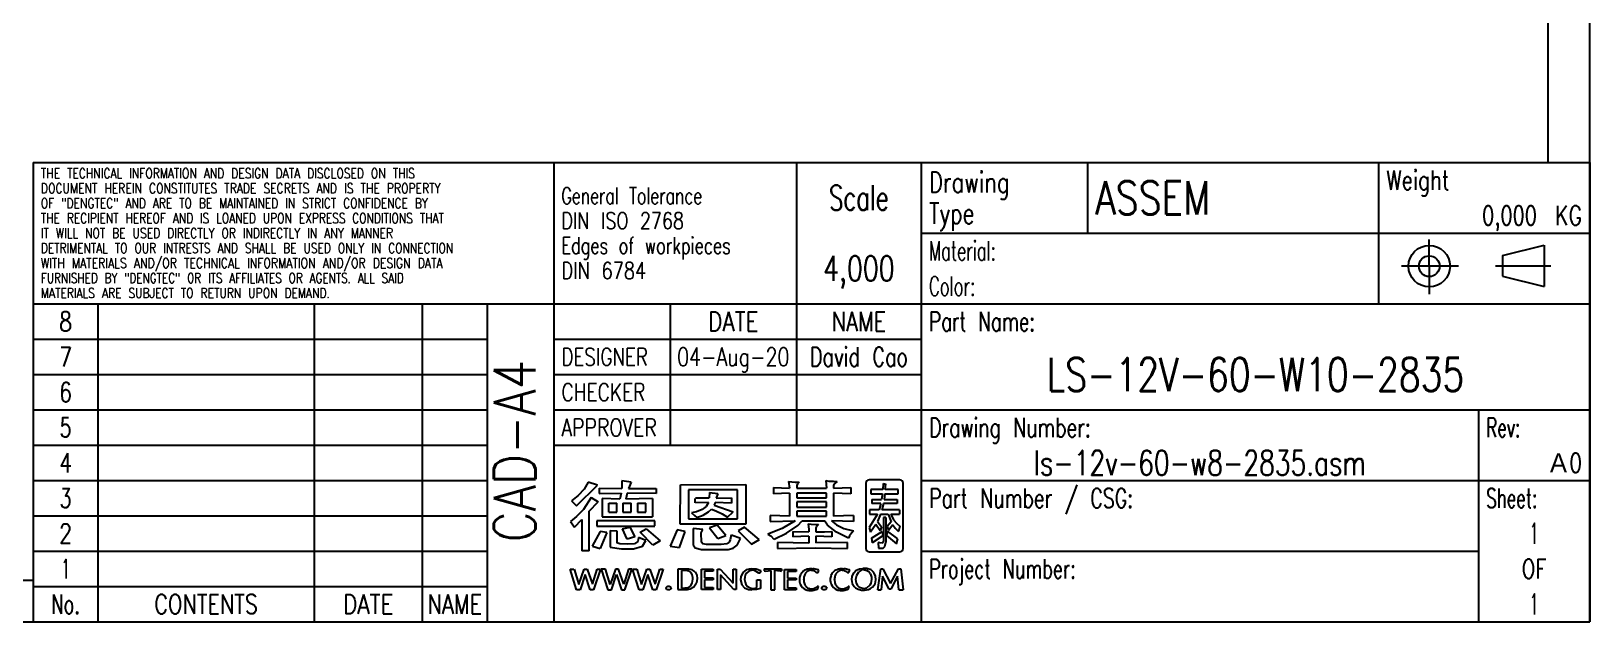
# Model space of a CAD drawing. Extents: x 1.8 to 72.5, y 1.7 to 50.8.
# Drawn here: x 25.64 to 72.5, y 1.75 to 19.51 of the extents above; entities that cross this region are included whole.
import ezdxf
from ezdxf.enums import TextEntityAlignment as Align

# ---------------------------------------------------------------- set-up
doc = ezdxf.new("R2010")
doc.units = 0
doc.header["$LTSCALE"] = 4.08375
doc.layers.add('LS-12V-60-W10-28359', color=7, linetype='CONTINUOUS')
doc.styles.add('TEXTSTYLE_2', font='TXT.TTF')
doc.styles.add('TEXTSTYLE_3', font='TXT.TTF')
doc.styles.add('TEXTSTYLE_4', font='TXT.TTF')
doc.styles.add('TEXTSTYLE_5', font='TXT.TTF')
doc.styles.add('TEXTSTYLE_6', font='TXT.TTF')
doc.styles.add('TEXTSTYLE_8', font='gdt', dxfattribs={"width": 0.55})

# ---------------------------------------------------------------- blocks, each defined once
blk = doc.blocks.new('SYMBOL_283_BL0', base_point=(46.848, 4.358))
at = {"layer": 'LS-12V-60-W10-28359', "color": 7}
for p, q in [((42.039, 5.233), (42.663, 5.855)), ((42.263, 5.742), (42.082, 5.547)), ((42.388, 5.951), (42.263, 5.742)), ((42.663, 5.855), (42.388, 5.951)), ((42.717, 5.765), (42.717, 5.606)), ((42.717, 5.765), (43.396, 5.754)), ((43.397, 5.988), (43.396, 5.754)), ((43.682, 5.949), (43.397, 5.988)), ((43.682, 5.949), (43.602, 5.754)), ((43.602, 5.754), (44.435, 5.761)), ((44.435, 5.761), (44.435, 5.608)), ((45.153, 4.689), (45.161, 5.874)), ((45.161, 5.874), (47.126, 5.877)), ((45.406, 5.715), (45.406, 4.847)), ((46.873, 5.715), (45.406, 5.715)), ((46.033, 5.64), (46.022, 5.477)), ((46.033, 5.64), (46.28, 5.605)), ((46.873, 4.847), (46.873, 5.715)), ((47.126, 5.877), (47.126, 4.688)), ((47.962, 5.789), (48.442, 5.768)), ((47.962, 5.789), (47.962, 5.603)), ((48.413, 5.97), (48.442, 5.768)), ((48.413, 5.97), (48.614, 5.951)), ((48.614, 5.951), (48.731, 5.95)), ((48.663, 5.847), (48.661, 5.769)), ((48.661, 5.769), (49.552, 5.769)), ((48.678, 5.897), (48.663, 5.847)), ((48.731, 5.95), (48.678, 5.897)), ((49.535, 5.995), (49.552, 5.769)), ((49.535, 5.995), (49.623, 5.984)), ((49.623, 5.984), (49.76, 5.976)), ((49.76, 5.976), (49.868, 5.973)), ((49.784, 5.901), (49.766, 5.852)), ((49.766, 5.852), (49.766, 5.768)), ((49.766, 5.768), (50.285, 5.788)), ((49.868, 5.973), (49.784, 5.901)), ((50.285, 5.788), (50.285, 5.602)), ((50.738, 5.921), (50.738, 3.958)), ((51.754, 6.021), (50.837, 6.021)), ((51.246, 5.727), (50.885, 5.727)), ((50.885, 5.727), (50.885, 5.599)), ((51.259, 5.913), (51.246, 5.727)), ((51.259, 5.913), (51.334, 5.891)), ((51.32, 5.727), (51.334, 5.891)), ((51.707, 5.727), (51.32, 5.727)), ((51.707, 5.599), (51.707, 5.727)), ((51.854, 3.958), (51.854, 5.921)), ((42.082, 5.547), (41.881, 5.386)), ((41.881, 5.386), (42.039, 5.233)), ((42.477, 5.487), (42.249, 5.127)), ((42.416, 5.074), (42.691, 5.363)), ((42.477, 5.487), (42.691, 5.363)), ((42.719, 5.606), (43.375, 5.62)), ((42.806, 5.457), (42.804, 4.905)), ((43.335, 5.443), (42.806, 5.457)), ((43.001, 5.313), (43.001, 5.046)), ((43.004, 5.313), (43.252, 5.313)), ((43.252, 5.046), (43.252, 5.313)), ((43.375, 5.621), (43.335, 5.443)), ((43.432, 5.313), (43.432, 5.046)), ((43.432, 5.313), (43.68, 5.313)), ((43.561, 5.619), (43.521, 5.443)), ((44.319, 5.457), (43.521, 5.443)), ((44.435, 5.608), (43.561, 5.619)), ((43.68, 5.046), (43.68, 5.313)), ((43.866, 5.313), (43.866, 5.046)), ((43.869, 5.313), (44.116, 5.313)), ((44.116, 5.046), (44.116, 5.313)), ((44.319, 5.457), (44.317, 4.905)), ((45.592, 5.454), (45.592, 5.328)), ((46.002, 5.34), (45.61, 5.324)), ((45.613, 5.479), (46.022, 5.477)), ((45.93, 5.222), (45.815, 5.129)), ((46.002, 5.34), (45.93, 5.222)), ((46.205, 5.34), (46.172, 5.258)), ((46.172, 5.258), (46.742, 5.057)), ((46.696, 5.323), (46.205, 5.34)), ((46.28, 5.605), (46.238, 5.466)), ((46.238, 5.466), (46.696, 5.48)), ((46.696, 5.48), (46.696, 5.323)), ((48.443, 5.621), (47.962, 5.603)), ((48.443, 5.621), (48.443, 4.928)), ((49.553, 5.621), (48.662, 5.621)), ((48.662, 5.621), (48.662, 5.478)), ((48.662, 5.478), (49.553, 5.478)), ((49.553, 5.358), (48.662, 5.358)), ((48.662, 5.358), (48.662, 5.201)), ((48.662, 5.201), (49.553, 5.201)), ((49.553, 5.478), (49.553, 5.621)), ((49.553, 5.201), (49.553, 5.358)), ((50.285, 5.602), (49.766, 5.622)), ((49.766, 5.622), (49.766, 4.928)), ((50.885, 5.599), (51.232, 5.599)), ((50.918, 5.433), (51.209, 5.433)), ((50.918, 5.433), (50.918, 5.305)), ((51.185, 5.305), (50.918, 5.305)), ((51.185, 5.305), (51.131, 5.113)), ((51.232, 5.599), (51.209, 5.433)), ((51.263, 5.305), (51.218, 5.113)), ((51.676, 5.305), (51.263, 5.305)), ((51.306, 5.599), (51.284, 5.433)), ((51.284, 5.433), (51.676, 5.433)), ((51.306, 5.599), (51.707, 5.599)), ((51.676, 5.433), (51.676, 5.305)), ((42.04, 4.914), (41.854, 4.77)), ((41.854, 4.77), (41.977, 4.593)), ((41.977, 4.593), (42.201, 4.823)), ((42.249, 5.127), (42.04, 4.914)), ((42.201, 4.823), (42.201, 3.882)), ((42.416, 3.883), (42.416, 5.074)), ((44.394, 4.784), (42.647, 4.786)), ((42.647, 4.786), (42.647, 4.628)), ((42.804, 4.905), (44.317, 4.905)), ((43.004, 5.046), (43.252, 5.046)), ((43.432, 5.046), (43.68, 5.046)), ((43.869, 5.046), (44.116, 5.046)), ((44.394, 4.634), (44.394, 4.784)), ((47.126, 4.688), (45.153, 4.689)), ((45.406, 4.847), (46.873, 4.847)), ((45.641, 5.062), (45.489, 5.026)), ((45.489, 5.026), (45.588, 4.952)), ((45.588, 4.952), (45.65, 4.884)), ((45.815, 5.129), (45.641, 5.062)), ((45.65, 4.884), (45.845, 4.96)), ((45.845, 4.96), (46.007, 5.057)), ((46.007, 5.057), (46.094, 5.142)), ((46.094, 5.142), (46.222, 5.09)), ((46.222, 5.09), (46.419, 4.993)), ((46.419, 4.993), (46.575, 4.901)), ((46.575, 4.901), (46.742, 5.057)), ((48.443, 4.928), (47.859, 4.949)), ((47.859, 4.949), (47.859, 4.769)), ((47.859, 4.769), (48.611, 4.791)), ((48.611, 4.791), (48.221, 4.553)), ((49.553, 5.081), (48.662, 5.081)), ((48.662, 5.081), (48.662, 4.929)), ((48.662, 4.929), (49.553, 4.929)), ((48.689, 4.65), (48.815, 4.773)), ((49.503, 4.773), (48.815, 4.773)), ((49.001, 4.693), (49.02, 4.526)), ((49.001, 4.693), (49.094, 4.685)), ((49.585, 4.657), (49.503, 4.773)), ((49.553, 4.929), (49.553, 5.081)), ((49.703, 4.791), (49.856, 4.662)), ((50.362, 4.767), (49.703, 4.791)), ((50.362, 4.949), (49.766, 4.928)), ((50.362, 4.949), (50.362, 4.767)), ((51.089, 4.985), (50.832, 4.587)), ((51.131, 5.113), (50.849, 5.113)), ((50.849, 5.113), (50.849, 4.985)), ((50.849, 4.985), (51.089, 4.985)), ((51.178, 4.985), (51.084, 4.771)), ((51.084, 4.771), (51.21, 4.606)), ((51.178, 4.985), (51.41, 4.985)), ((51.745, 5.113), (51.218, 5.113)), ((51.339, 4.885), (51.268, 4.885)), ((51.268, 4.885), (51.268, 4.227)), ((51.339, 4.885), (51.339, 4.143)), ((51.492, 4.757), (51.373, 4.616)), ((51.41, 4.985), (51.492, 4.757)), ((51.486, 4.985), (51.569, 4.82)), ((51.486, 4.985), (51.745, 4.985)), ((51.569, 4.82), (51.664, 4.703)), ((51.664, 4.703), (51.76, 4.626)), ((51.745, 5.113), (51.745, 4.985)), ((42.748, 4.467), (42.512, 4.026)), ((42.647, 4.628), (44.394, 4.631)), ((42.944, 4.439), (42.748, 4.467)), ((42.944, 4.439), (42.751, 3.956)), ((43.051, 4.496), (43.252, 4.484)), ((43.051, 4.496), (43.051, 3.996)), ((43.252, 4.484), (43.252, 4.126)), ((43.417, 4.544), (43.638, 4.595)), ((43.559, 4.237), (43.417, 4.544)), ((43.79, 4.303), (43.559, 4.237)), ((43.638, 4.595), (43.79, 4.303)), ((43.904, 4.286), (43.877, 4.163)), ((44.122, 4.2), (43.904, 4.286)), ((43.951, 4.442), (44.132, 4.545)), ((44.33, 4.054), (43.951, 4.442)), ((44.132, 4.545), (44.549, 4.189)), ((45.06, 4.513), (44.853, 4.03)), ((45.306, 4.468), (45.06, 4.513)), ((45.133, 3.985), (45.305, 4.466)), ((45.543, 4.556), (45.546, 4.066)), ((45.837, 4.531), (45.543, 4.556)), ((45.787, 4.422), (45.837, 4.531)), ((45.795, 4.143), (45.787, 4.422)), ((46.263, 4.652), (46.036, 4.577)), ((46.036, 4.577), (46.288, 4.256)), ((46.523, 4.347), (46.263, 4.652)), ((46.288, 4.256), (46.523, 4.347)), ((46.69, 4.362), (46.66, 4.216)), ((46.968, 4.257), (46.694, 4.36)), ((46.865, 4.054), (46.968, 4.257)), ((47.085, 4.597), (46.901, 4.485)), ((46.901, 4.485), (47.299, 4.088)), ((47.529, 4.224), (47.085, 4.597)), ((47.299, 4.088), (47.537, 4.229)), ((48.221, 4.553), (47.787, 4.382)), ((47.787, 4.382), (47.877, 4.333)), ((47.877, 4.333), (47.972, 4.232)), ((47.974, 4.231), (48.348, 4.417)), ((48.348, 4.417), (48.689, 4.65)), ((48.538, 4.471), (49.022, 4.454)), ((48.538, 4.471), (48.538, 4.305)), ((49.022, 4.324), (48.538, 4.305)), ((49.02, 4.526), (49.022, 4.454)), ((49.022, 4.324), (49.022, 4.12)), ((49.094, 4.685), (49.232, 4.68)), ((49.232, 4.572), (49.231, 4.455)), ((49.231, 4.455), (49.489, 4.46)), ((49.232, 4.68), (49.314, 4.678)), ((49.247, 4.617), (49.232, 4.572)), ((49.71, 4.305), (49.232, 4.323)), ((49.232, 4.323), (49.232, 4.121)), ((49.314, 4.678), (49.247, 4.617)), ((49.489, 4.46), (49.71, 4.47)), ((49.856, 4.446), (49.585, 4.657)), ((49.71, 4.47), (49.71, 4.305)), ((49.856, 4.662), (50.075, 4.553)), ((50.218, 4.265), (49.856, 4.446)), ((50.075, 4.553), (50.367, 4.482)), ((50.244, 4.338), (50.218, 4.265)), ((50.299, 4.42), (50.244, 4.338)), ((50.367, 4.482), (50.299, 4.42)), ((50.832, 4.587), (50.876, 4.451)), ((51.034, 4.674), (50.876, 4.451)), ((50.902, 4.27), (51.226, 4.47)), ((50.902, 4.27), (50.925, 4.127)), ((51.242, 4.337), (50.925, 4.127)), ((51.166, 4.484), (51.034, 4.674)), ((51.21, 4.606), (51.166, 4.484)), ((51.226, 4.47), (51.242, 4.337)), ((51.268, 4.227), (51.261, 4.163)), ((51.381, 4.472), (51.352, 4.35)), ((51.352, 4.35), (51.661, 4.096)), ((51.373, 4.616), (51.411, 4.498)), ((51.695, 4.246), (51.381, 4.472)), ((51.546, 4.665), (51.411, 4.498)), ((51.546, 4.665), (51.616, 4.57)), ((51.616, 4.57), (51.715, 4.468)), ((51.661, 4.096), (51.695, 4.246)), ((51.76, 4.626), (51.715, 4.468)), ((42.416, 3.882), (42.201, 3.882)), ((42.516, 4.024), (42.751, 3.956)), ((43.051, 3.996), (43.389, 3.943)), ((43.339, 4.095), (43.252, 4.126)), ((43.559, 4.086), (43.339, 4.095)), ((43.389, 3.943), (43.752, 3.947)), ((43.778, 4.099), (43.559, 4.086)), ((43.752, 3.947), (44.02, 4.03)), ((43.877, 4.163), (43.778, 4.099)), ((44.02, 4.03), (44.122, 4.2)), ((44.549, 4.189), (44.33, 4.054)), ((44.853, 4.03), (45.133, 3.985)), ((45.546, 4.066), (45.599, 3.974)), ((45.599, 3.974), (45.791, 3.923)), ((45.791, 3.923), (46.595, 3.925)), ((45.833, 4.097), (45.795, 4.143)), ((45.942, 4.077), (45.833, 4.097)), ((46.385, 4.076), (45.942, 4.077)), ((46.556, 4.1), (46.385, 4.076)), ((46.626, 4.146), (46.556, 4.1)), ((46.595, 3.925), (46.748, 3.96)), ((46.66, 4.216), (46.626, 4.146)), ((46.748, 3.96), (46.865, 4.054)), ((49.022, 4.12), (48.08, 4.139)), ((48.08, 4.139), (48.08, 3.956)), ((48.08, 3.956), (49.212, 3.974)), ((49.212, 3.974), (50.182, 3.956)), ((50.182, 4.139), (49.232, 4.121)), ((50.182, 3.956), (50.182, 4.139)), ((50.837, 3.858), (51.754, 3.858)), ((51.216, 4.119), (51.104, 4.134)), ((51.104, 4.134), (51.115, 3.968)), ((51.115, 3.968), (51.255, 3.964)), ((51.246, 4.132), (51.216, 4.119)), ((51.261, 4.163), (51.246, 4.132)), ((51.255, 3.964), (51.309, 4.02)), ((51.309, 4.02), (51.339, 4.143)), ((41.841, 3.337), (41.951, 3.336)), ((42.04, 2.717), (41.841, 3.337)), ((41.97, 3.336), (42.11, 2.873)), ((42.11, 2.873), (42.268, 3.337)), ((42.268, 3.337), (42.361, 3.336)), ((42.361, 3.336), (42.514, 2.879)), ((42.514, 2.879), (42.661, 3.337)), ((42.76, 3.336), (42.547, 2.717)), ((42.661, 3.337), (42.76, 3.336)), ((42.782, 3.337), (42.981, 2.717)), ((42.91, 3.336), (42.782, 3.337)), ((43.051, 2.873), (42.91, 3.336)), ((43.209, 3.336), (43.051, 2.873)), ((43.302, 3.336), (43.209, 3.336)), ((43.455, 2.879), (43.302, 3.336)), ((43.602, 3.337), (43.455, 2.879)), ((43.488, 2.717), (43.701, 3.336)), ((43.701, 3.336), (43.602, 3.337)), ((43.723, 3.337), (43.851, 3.336)), ((43.922, 2.717), (43.723, 3.337)), ((43.851, 3.336), (43.992, 2.873)), ((43.992, 2.873), (44.15, 3.337)), ((44.15, 3.337), (44.243, 3.336)), ((44.243, 3.336), (44.396, 2.879)), ((44.396, 2.879), (44.543, 3.337)), ((44.642, 3.336), (44.429, 2.717)), ((44.543, 3.337), (44.642, 3.336)), ((45.416, 3.337), (45.078, 3.336)), ((45.078, 3.336), (45.078, 2.726)), ((45.196, 3.293), (45.196, 2.767)), ((45.312, 3.291), (45.196, 3.291)), ((45.426, 3.274), (45.312, 3.291)), ((45.513, 3.318), (45.416, 3.337)), ((45.608, 3.249), (45.513, 3.318)), ((45.793, 3.329), (46.147, 3.329)), ((45.793, 2.726), (45.793, 3.329)), ((46.147, 3.329), (46.147, 3.272)), ((46.278, 2.726), (46.278, 3.336)), ((46.278, 3.336), (46.356, 3.336)), ((46.356, 3.336), (46.743, 2.91)), ((46.743, 2.91), (46.743, 3.336)), ((46.743, 3.336), (46.834, 3.336)), ((46.834, 3.336), (46.834, 2.726)), ((47.139, 3.31), (47.035, 3.231)), ((47.227, 3.338), (47.139, 3.31)), ((47.313, 3.304), (47.213, 3.269)), ((47.297, 3.347), (47.227, 3.338)), ((47.297, 3.347), (47.434, 3.341)), ((47.391, 3.296), (47.313, 3.304)), ((47.518, 3.218), (47.391, 3.296)), ((47.434, 3.341), (47.577, 3.293)), ((47.577, 3.293), (47.549, 3.218)), ((47.682, 3.342), (48.195, 3.344)), ((47.682, 3.342), (47.682, 3.279)), ((47.719, 3.278), (47.881, 3.298)), ((47.881, 3.298), (47.881, 2.717)), ((47.996, 2.717), (47.996, 3.299)), ((47.996, 3.299), (48.159, 3.279)), ((48.195, 3.344), (48.194, 3.283)), ((48.289, 3.32), (48.642, 3.32)), ((48.289, 2.717), (48.289, 3.32)), ((48.642, 3.32), (48.642, 3.263)), ((49.108, 3.343), (49.072, 3.342)), ((49.09, 3.305), (49.095, 3.305)), ((49.095, 3.305), (49.105, 3.304)), ((49.105, 3.304), (49.116, 3.303)), ((49.116, 3.303), (49.152, 3.293)), ((49.183, 3.339), (49.144, 3.342)), ((49.221, 3.335), (49.183, 3.339)), ((49.301, 3.23), (49.323, 3.3)), ((50.036, 3.343), (49.999, 3.342)), ((50.018, 3.305), (50.022, 3.305)), ((50.022, 3.305), (50.032, 3.304)), ((50.032, 3.304), (50.043, 3.303)), ((50.043, 3.303), (50.08, 3.293)), ((50.111, 3.339), (50.072, 3.342)), ((50.148, 3.335), (50.111, 3.339)), ((50.228, 3.23), (50.25, 3.3)), ((50.372, 3.224), (50.447, 3.301)), ((50.447, 3.301), (50.544, 3.344)), ((50.59, 3.303), (50.527, 3.257)), ((50.544, 3.344), (50.641, 3.357)), ((50.666, 3.32), (50.59, 3.303)), ((50.764, 3.351), (50.641, 3.357)), ((50.666, 3.32), (50.762, 3.297)), ((50.815, 3.261), (50.762, 3.297)), ((50.892, 3.311), (50.764, 3.351)), ((50.892, 3.311), (50.95, 3.258)), ((51.098, 2.717), (51.184, 3.344)), ((51.184, 3.344), (51.248, 3.344)), ((51.248, 3.344), (51.48, 2.901)), ((51.48, 2.901), (51.718, 3.344)), ((51.718, 3.344), (51.783, 3.344)), ((51.783, 3.344), (51.854, 2.717)), ((42.301, 3.175), (42.148, 2.717)), ((42.446, 2.717), (42.301, 3.175)), ((43.089, 2.717), (43.242, 3.175)), ((43.242, 3.175), (43.387, 2.717)), ((44.183, 3.175), (44.03, 2.717)), ((44.328, 2.717), (44.183, 3.175)), ((44.739, 2.798), (44.782, 2.823)), ((44.782, 2.823), (44.823, 2.824)), ((44.823, 2.824), (44.861, 2.805)), ((45.389, 2.776), (45.465, 2.818)), ((45.482, 3.237), (45.426, 3.274)), ((45.465, 2.818), (45.518, 2.912)), ((45.514, 3.164), (45.482, 3.237)), ((45.533, 3.078), (45.514, 3.164)), ((45.518, 2.912), (45.536, 3.031)), ((45.536, 3.031), (45.533, 3.078)), ((45.564, 2.8), (45.645, 2.923)), ((45.608, 3.249), (45.653, 3.157)), ((45.667, 3.052), (45.645, 2.923)), ((45.653, 3.157), (45.667, 3.052)), ((46.147, 3.272), (45.884, 3.272)), ((45.884, 3.272), (45.884, 3.073)), ((45.884, 3.073), (46.147, 3.073)), ((46.147, 3.016), (45.884, 3.016)), ((45.884, 3.016), (45.884, 2.78)), ((46.147, 3.073), (46.147, 3.016)), ((46.764, 2.726), (46.369, 3.165)), ((46.369, 3.165), (46.369, 2.726)), ((46.976, 3.105), (46.966, 3.017)), ((46.966, 3.017), (47.002, 2.865)), ((47.035, 3.231), (46.976, 3.105)), ((47.002, 2.865), (47.086, 2.768)), ((47.095, 3.088), (47.091, 3.027)), ((47.091, 3.027), (47.102, 2.938)), ((47.111, 3.15), (47.095, 3.088)), ((47.102, 2.938), (47.13, 2.87)), ((47.147, 3.212), (47.111, 3.15)), ((47.13, 2.87), (47.183, 2.803)), ((47.213, 3.269), (47.147, 3.212)), ((47.458, 2.78), (47.458, 3.01)), ((47.458, 3.01), (47.57, 3.01)), ((47.549, 3.218), (47.518, 3.218)), ((47.57, 3.01), (47.569, 2.752)), ((47.682, 3.279), (47.719, 3.278)), ((48.159, 3.279), (48.195, 3.278)), ((48.642, 3.263), (48.379, 3.263)), ((48.379, 3.263), (48.379, 3.064)), ((48.379, 3.064), (48.642, 3.064)), ((48.642, 3.008), (48.379, 3.008)), ((48.379, 3.008), (48.379, 2.771)), ((48.642, 3.064), (48.642, 3.008)), ((48.737, 3.024), (48.737, 3.022)), ((48.867, 3.023), (48.867, 3.034)), ((49.224, 3.257), (49.258, 3.23)), ((49.258, 3.23), (49.301, 3.23)), ((49.414, 2.787), (49.434, 2.814)), ((49.434, 2.814), (49.462, 2.823)), ((49.462, 2.823), (49.503, 2.824)), ((49.503, 2.824), (49.532, 2.812)), ((49.532, 2.812), (49.553, 2.787)), ((49.665, 3.024), (49.665, 3.022)), ((49.794, 3.023), (49.794, 3.034)), ((50.151, 3.257), (50.185, 3.23)), ((50.185, 3.23), (50.228, 3.23)), ((50.318, 3.117), (50.306, 3.022)), ((50.306, 3.022), (50.31, 2.965)), ((50.31, 2.965), (50.325, 2.902)), ((50.368, 3.219), (50.318, 3.117)), ((50.325, 2.902), (50.381, 2.81)), ((50.436, 3.028), (50.465, 3.153)), ((50.453, 2.905), (50.436, 3.028)), ((50.453, 2.905), (50.475, 2.856)), ((50.465, 3.153), (50.527, 3.257)), ((50.541, 2.783), (50.475, 2.856)), ((50.857, 2.857), (50.756, 2.76)), ((50.864, 3.202), (50.815, 3.261)), ((50.88, 2.905), (50.857, 2.857)), ((50.864, 3.202), (50.888, 3.152)), ((50.905, 3.028), (50.88, 2.905)), ((50.888, 3.152), (50.902, 3.091)), ((50.902, 3.091), (50.905, 3.028)), ((50.93, 2.788), (51.01, 2.894)), ((50.95, 3.258), (50.985, 3.211)), ((51.022, 3.12), (50.985, 3.211)), ((51.01, 2.894), (51.034, 3.01)), ((51.034, 3.01), (51.022, 3.12)), ((51.235, 3.12), (51.198, 2.717)), ((51.433, 2.732), (51.235, 3.12)), ((51.688, 3.128), (51.483, 2.732)), ((51.725, 2.717), (51.688, 3.128)), ((42.148, 2.717), (42.04, 2.717)), ((42.547, 2.717), (42.446, 2.717)), ((42.981, 2.717), (43.089, 2.717)), ((43.387, 2.717), (43.488, 2.717)), ((44.03, 2.717), (43.922, 2.717)), ((44.429, 2.717), (44.328, 2.717)), ((44.728, 2.758), (44.739, 2.798)), ((44.747, 2.722), (44.728, 2.758)), ((44.782, 2.71), (44.747, 2.722)), ((44.841, 2.713), (44.782, 2.71)), ((44.872, 2.74), (44.841, 2.713)), ((44.861, 2.805), (44.877, 2.777)), ((44.877, 2.777), (44.872, 2.74)), ((45.078, 2.726), (45.37, 2.726)), ((45.196, 2.767), (45.293, 2.768)), ((45.293, 2.768), (45.389, 2.776)), ((45.377, 2.726), (45.458, 2.739)), ((45.458, 2.739), (45.564, 2.8)), ((46.147, 2.726), (45.793, 2.726)), ((45.884, 2.78), (46.147, 2.78)), ((46.147, 2.78), (46.147, 2.726)), ((46.369, 2.726), (46.278, 2.726)), ((46.834, 2.726), (46.764, 2.726)), ((47.086, 2.768), (47.208, 2.719)), ((47.26, 2.759), (47.183, 2.803)), ((47.208, 2.719), (47.306, 2.712)), ((47.332, 2.745), (47.26, 2.759)), ((47.449, 2.723), (47.306, 2.712)), ((47.398, 2.754), (47.332, 2.745)), ((47.398, 2.754), (47.458, 2.78)), ((47.569, 2.752), (47.449, 2.723)), ((47.881, 2.717), (47.996, 2.717)), ((48.642, 2.717), (48.289, 2.717)), ((48.379, 2.771), (48.642, 2.771)), ((48.642, 2.771), (48.642, 2.717)), ((49.063, 2.696), (49.099, 2.696)), ((49.099, 2.696), (49.124, 2.696)), ((49.124, 2.696), (49.149, 2.699)), ((49.149, 2.699), (49.174, 2.704)), ((49.174, 2.704), (49.201, 2.709)), ((49.201, 2.709), (49.206, 2.711)), ((49.206, 2.711), (49.213, 2.713)), ((49.213, 2.713), (49.251, 2.725)), ((49.251, 2.725), (49.264, 2.731)), ((49.264, 2.731), (49.277, 2.737)), ((49.308, 2.809), (49.272, 2.808)), ((49.277, 2.737), (49.288, 2.744)), ((49.288, 2.744), (49.301, 2.753)), ((49.301, 2.753), (49.308, 2.809)), ((49.41, 2.747), (49.414, 2.787)), ((49.427, 2.722), (49.41, 2.747)), ((49.462, 2.71), (49.427, 2.722)), ((49.501, 2.71), (49.462, 2.71)), ((49.52, 2.713), (49.501, 2.71)), ((49.546, 2.731), (49.52, 2.713)), ((49.558, 2.765), (49.546, 2.731)), ((49.553, 2.787), (49.558, 2.765)), ((49.99, 2.696), (50.027, 2.696)), ((50.027, 2.696), (50.052, 2.696)), ((50.052, 2.696), (50.076, 2.699)), ((50.076, 2.699), (50.102, 2.704)), ((50.102, 2.704), (50.128, 2.709)), ((50.128, 2.709), (50.134, 2.711)), ((50.134, 2.711), (50.141, 2.713)), ((50.141, 2.713), (50.179, 2.725)), ((50.179, 2.725), (50.191, 2.731)), ((50.191, 2.731), (50.204, 2.737)), ((50.236, 2.809), (50.199, 2.808)), ((50.204, 2.737), (50.216, 2.744)), ((50.216, 2.744), (50.228, 2.753)), ((50.228, 2.753), (50.236, 2.809)), ((50.381, 2.81), (50.419, 2.777)), ((50.419, 2.777), (50.503, 2.728)), ((50.503, 2.728), (50.606, 2.704)), ((50.672, 2.738), (50.541, 2.783)), ((50.606, 2.704), (50.695, 2.703)), ((50.756, 2.76), (50.672, 2.738)), ((50.695, 2.703), (50.818, 2.724)), ((50.818, 2.724), (50.877, 2.751)), ((50.877, 2.751), (50.93, 2.788)), ((51.098, 2.717), (51.198, 2.717)), ((51.483, 2.732), (51.433, 2.732)), ((51.725, 2.717), (51.854, 2.717))]:
    blk.add_line(p, q, dxfattribs=at)
for centre, radius, start, end in [((50.837, 5.921), 0.0998, 90, 180), ((51.754, 5.921), 0.0998, 0, 90), ((50.837, 3.958), 0.0998, 180, 270), ((51.754, 3.958), 0.0998, 270, 360), ((49.038, 3.048), 0.29, 111.1471, 136.841), ((49.066, 2.962), 0.38, 89.1542, 110.4525), ((49.114, 3.064), 0.242, 95.5685, 135.5687), ((49.122, 3.429), 0.0863, 260.9564, 273.018), ((49.14, 3.435), 0.0937, 261.6919, 272.7717), ((49.073, 3.047), 0.259, 63.4314, 72.1964), ((49.171, 3.008), 0.331, 68.5873, 81.3424), ((49.212, 3.122), 0.21, 58.0891, 67.5455), ((49.966, 3.048), 0.29, 111.1471, 136.841), ((49.994, 2.962), 0.38, 89.1542, 110.4525), ((50.041, 3.064), 0.242, 95.5685, 135.5687), ((50.049, 3.429), 0.0863, 260.9564, 273.018), ((50.067, 3.435), 0.0937, 261.6919, 272.7717), ((50, 3.046), 0.259, 54.329, 72.1869), ((50.099, 3.008), 0.331, 68.5873, 81.3424), ((50.139, 3.122), 0.21, 58.0891, 67.5455), ((49.05, 3.026), 0.312, 158.0467, 180.3952), ((49.103, 3.016), 0.366, 179.1046, 200.8922), ((49.076, 3.012), 0.342, 136.7287, 157.5392), ((49.045, 3.006), 0.308, 202.8963, 250.0701), ((49.186, 3.039), 0.319, 160.119, 180.9693), ((49.303, 3.025), 0.436, 180.1894, 197.9684), ((49.113, 3.063), 0.242, 135.1351, 159.4747), ((49.073, 2.95), 0.194, 197.9155, 229.0523), ((49.072, 3.044), 0.262, 54.3712, 63.3981), ((49.977, 3.026), 0.312, 158.0467, 180.3952), ((50.03, 3.016), 0.366, 179.1046, 200.8922), ((50.003, 3.012), 0.342, 136.7287, 157.5392), ((49.972, 3.006), 0.308, 202.8963, 250.0701), ((50.113, 3.039), 0.319, 160.119, 180.9693), ((50.23, 3.025), 0.436, 180.1894, 197.9684), ((50.04, 3.063), 0.242, 135.1351, 159.4747), ((50, 2.95), 0.194, 197.9155, 229.0523), ((49.06, 3.051), 0.356, 250.2982, 270.5014), ((49.128, 3.014), 0.279, 229.1447, 246.9842), ((49.114, 2.986), 0.247, 247.3414, 266.3689), ((49.073, 3.066), 0.328, 274.3561, 282.4978), ((49.084, 3.021), 0.282, 282.3564, 291.9904), ((49.083, 3.038), 0.298, 290.9261, 300.3826), ((49.1, 3.012), 0.267, 300.1226, 310.0864), ((49.987, 3.051), 0.356, 250.2982, 270.5014), ((50.055, 3.014), 0.279, 229.1447, 246.9842), ((50.041, 2.986), 0.247, 247.3414, 266.3689), ((50.001, 3.066), 0.328, 274.3561, 282.4978), ((50.012, 3.021), 0.282, 282.3564, 291.9904), ((50.011, 3.038), 0.298, 290.9261, 300.3826), ((50.027, 3.012), 0.267, 300.1226, 310.0864)]:
    blk.add_arc(centre, radius, start, end, dxfattribs=at)

msp = doc.modelspace()

# ---------------------------------------------------------------- linework, layer by layer
at = {"layer": 'LS-12V-60-W10-28359', "color": 7}
for p, q in [((72.5, 1.75), (72.5, 50.75)), ((71.25, 15.562), (71.25, 49.5)), ((3, 3), (25.7, 3)), ((1.75, 1.75), (72.5, 1.75))]:
    msp.add_line(p, q, dxfattribs=at)
at = {"layer": 'LS-12V-60-W10-28359', "color": 3}
for p, q in [((25.7, 15.562), (72.5, 15.562)), ((25.7, 15.562), (25.7, 1.75)), ((41.35, 15.562), (41.35, 1.75)), ((48.65, 15.562), (48.65, 7.062)), ((52.4, 15.562), (52.4, 1.75)), ((57.4, 15.562), (57.4, 13.437)), ((66.15, 15.562), (66.15, 11.312)), ((72.5, 15.562), (72.5, 1.75)), ((52.4, 13.437), (72.5, 13.437)), ((67.679, 11.603), (67.675, 13.245)), ((69.874, 12.765), (71.124, 13.078)), ((69.874, 12.765), (69.874, 12.14)), ((71.124, 13.078), (71.124, 11.828)), ((68.554, 12.444), (66.841, 12.444)), ((71.325, 12.444), (69.663, 12.444)), ((69.874, 12.14), (71.124, 11.828)), ((25.7, 11.312), (72.5, 11.312)), ((27.65, 11.312), (27.65, 1.75)), ((34.15, 11.312), (34.15, 1.75)), ((37.4, 11.312), (37.4, 1.75)), ((39.35, 11.312), (39.35, 1.75)), ((44.85, 11.312), (44.85, 7.062)), ((25.7, 10.25), (39.35, 10.25)), ((41.35, 10.25), (52.4, 10.25)), ((25.7, 9.187), (39.35, 9.187)), ((41.35, 9.187), (52.4, 9.187)), ((25.7, 8.125), (39.35, 8.125)), ((41.35, 8.125), (72.5, 8.125)), ((69.15, 8.125), (69.15, 1.75)), ((25.7, 7.062), (39.35, 7.062)), ((41.35, 7.062), (52.4, 7.062)), ((25.7, 6), (39.35, 6)), ((52.4, 6), (72.5, 6)), ((25.7, 4.937), (39.35, 4.937)), ((25.7, 3.875), (39.35, 3.875)), ((52.4, 3.875), (69.15, 3.875)), ((25.7, 2.812), (39.35, 2.812)), ((25.7, 1.75), (72.5, 1.75))]:
    msp.add_line(p, q, dxfattribs=at)
for radius in [0.625, 0.312]:
    msp.add_circle((67.673, 12.444), radius, dxfattribs=at)

# ---------------------------------------------------------------- block references
at = {"layer": 'LS-12V-60-W10-28359', "color": 7}
msp.add_blockref('SYMBOL_283_BL0', (46.848, 4.358), dxfattribs=at)

# ---------------------------------------------------------------- texts
at = {"layer": 'LS-12V-60-W10-28359', "color": 3}
for s, height, style, width, p in [('THE TECHNICAL INFORMATION AND DESIGN DATA DISCLOSED ON THIS', 0.3, 'TEXTSTYLE_3', 0.786118, (25.934, 15.087)), ('Drawing', 0.625, 'TEXTSTYLE_5', 0.744898, (52.634, 14.656)), ('ASSEM', 1, 'TEXTSTYLE_5', 0.8, (57.634, 14)), ('Weight ', 0.575, 'TEXTSTYLE_5', 0.768707, (66.384, 14.744)), ('DOCUMENT HEREIN CONSTITUTES TRADE SECRETS AND IS THE PROPERTY', 0.3, 'TEXTSTYLE_3', 0.790398, (25.934, 14.637)), ('General Tolerance', 0.5, 'TEXTSTYLE_4', 0.693277, (41.584, 14.312)), ('OF "DENGTEC" AND ARE TO BE MAINTAINED IN STRICT CONFIDENCE BY', 0.3, 'TEXTSTYLE_3', 0.782592, (25.934, 14.187)), ('DIN ISO 2768', 0.5, 'TEXTSTYLE_4', 0.771825, (41.584, 13.562)), ('Type ', 0.625, 'TEXTSTYLE_5', 0.738095, (52.634, 13.719)), ('THE RECIPIENT HEREOF AND IS LOANED UPON EXPRESS CONDITIONS THAT', 0.3, 'TEXTSTYLE_3', 0.779289, (25.934, 13.737)), ('IT WILL NOT BE USED DIRECTLY OR INDIRECTLY IN ANY MANNER ', 0.3, 'TEXTSTYLE_3', 0.784879, (25.934, 13.287)), ('DETRIMENTAL TO OUR INTRESTS AND SHALL BE USED ONLY IN CONNECTION ', 0.3, 'TEXTSTYLE_3', 0.780586, (25.934, 12.837)), ('Edges of workpieces', 0.5, 'TEXTSTYLE_4', 0.711779, (41.584, 12.812)), ('Material:', 0.575, 'TEXTSTYLE_5', 0.621693, (52.634, 12.619)), ('WITH MATERIALS AND/OR TECHNICAL INFORMATION AND/OR DESIGN DATA', 0.3, 'TEXTSTYLE_3', 0.797619, (25.934, 12.387)), ('FURNISHED BY "DENGTEC" OR ITS AFFILIATES OR AGENTS. ALL SAID', 0.3, 'TEXTSTYLE_3', 0.76746, (25.934, 11.937)), ('DIN 6784', 0.5, 'TEXTSTYLE_4', 0.782738, (41.584, 12.062)), ('MATERIALS ARE SUBJECT TO RETURN UPON DEMAND.', 0.3, 'TEXTSTYLE_3', 0.785714, (25.934, 11.487)), ('Color:', 0.575, 'TEXTSTYLE_5', 0.626984, (52.634, 11.556)), ('Part Name:', 0.575, 'TEXTSTYLE_5', 0.7, (52.634, 10.494)), ('DESIGNER', 0.525, 'TEXTSTYLE_6', 0.764881, (41.584, 9.456)), ('CHECKER', 0.525, 'TEXTSTYLE_6', 0.778912, (41.584, 8.394)), ('APPROVER', 0.525, 'TEXTSTYLE_6', 0.791667, (41.584, 7.331)), ('Drawing Number:', 0.575, 'TEXTSTYLE_5', 0.72381, (52.634, 7.306)), ('Rev:', 0.575, 'TEXTSTYLE_5', 0.642857, (69.384, 7.306)), ('Part Number / CSG:', 0.575, 'TEXTSTYLE_5', 0.727513, (52.634, 5.181)), ('Sheet:', 0.575, 'TEXTSTYLE_5', 0.642857, (69.384, 5.181)), ('Project Number:', 0.575, 'TEXTSTYLE_5', 0.680952, (52.634, 3.056))]:
    msp.add_text(s, height=height, dxfattribs=dict(at, style=style, width=width)).set_placement(p)
at = {"layer": 'LS-12V-60-W10-28359', "color": 3, "style": 'TEXTSTYLE_5'}
for s, height, width, p in [('Scale', 0.75, 0.671429, (50.525, 14.125)), ('4,000', 0.75, 0.742857, (50.525, 12)), ('8', 0.575, 0.785714, (26.675, 10.494)), ('DATE', 0.575, 0.833333, (46.75, 10.494)), ('NAME', 0.575, 0.803571, (50.525, 10.494)), ('7', 0.575, 0.785714, (26.675, 9.431)), ('04-Aug-20', 0.55, 0.761905, (46.75, 9.444)), ('David Cao', 0.575, 0.73545, (50.525, 9.431)), ('LS-12V-60-W10-2835', 1, 0.76455, (62.45, 8.687)), ('6', 0.575, 0.785714, (26.675, 8.369)), ('5', 0.575, 0.714286, (26.675, 7.306)), ('4', 0.575, 0.785714, (26.675, 6.244)), ('ls-12v-60-w8-2835.asm', 0.75, 0.734694, (60.775, 6.156)), ('3', 0.575, 0.714286, (26.675, 5.181)), ('2', 0.575, 0.785714, (26.675, 4.119)), ('1', 0.625, 0.571429, (70.825, 4.094)), ('1', 0.575, 0.571429, (26.675, 3.056)), ('OF', 0.575, 0.75, (70.825, 3.056)), ('No.', 0.575, 0.690476, (26.675, 1.994)), ('CONTENTS', 0.575, 0.800595, (30.9, 1.994)), ('DATE', 0.575, 0.833333, (35.775, 1.994)), ('NAME', 0.575, 0.803571, (38.375, 1.994)), ('1', 0.625, 0.571429, (70.825, 1.969))]:
    msp.add_text(s, height=height, dxfattribs=dict(at, width=width)).set_placement(p, align=Align.CENTER)
for s, width, p in [('0,000', 0.742857, (70.91, 13.681)), (' KG', 0.785714, (72.266, 13.681)), ('0', 0.785714, (72.266, 6.244))]:
    msp.add_text(s, height=0.575, dxfattribs=dict(at, width=width)).set_placement(p, align=Align.RIGHT)
at = {"layer": 'LS-12V-60-W10-28359', "color": 3, "style": 'TEXTSTYLE_2', "width": 0.825397}
msp.add_text('CAD-A4', height=1.25, rotation=90, dxfattribs=at).set_placement((40.803, 9.626), align=Align.RIGHT)
at = {"layer": 'LS-12V-60-W10-28359', "color": 3, "style": 'TEXTSTYLE_8'}
msp.add_text('A', height=0.575, dxfattribs=at).set_placement((71.814, 6.244), align=Align.RIGHT)

doc.saveas('drawing.dxf')
